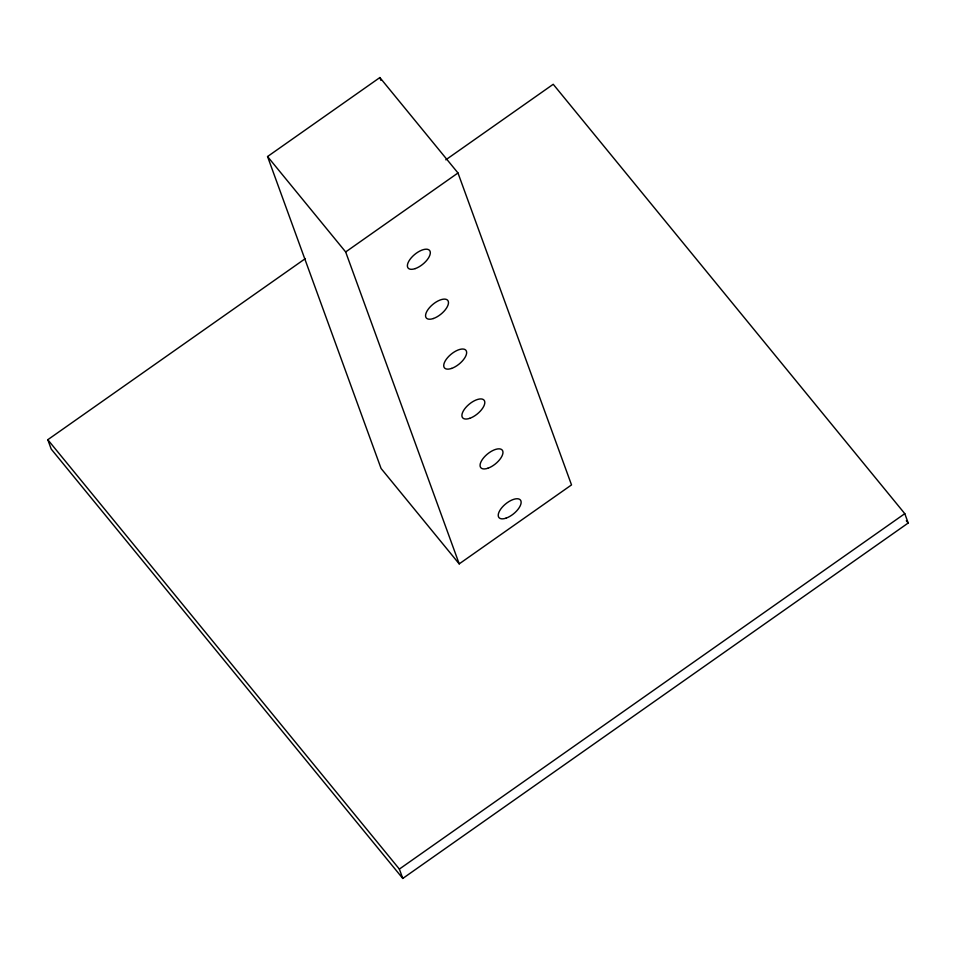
<?xml version="1.0" encoding="UTF-8"?>
<svg xmlns="http://www.w3.org/2000/svg" width="956" height="956" viewBox="0 0 956 956"><rect width="100%" height="100%" fill="white"/><g stroke="black" fill="none" stroke-linecap="round" stroke-linejoin="round"><path stroke-width="1.43" d="M267.549 156.545L379.867 77.556L457.984 172.976L571.521 484.907L459.203 563.885L381.074 468.464L267.549 156.545L345.666 251.954L459.203 563.885M445.795 159.831L553.225 84.283L904.794 513.659L908.2 523.016L402.775 878.445L51.206 449.069L47.8 439.712L305.394 258.562M345.666 251.954L457.984 172.976M402.775 878.445L399.369 869.088L904.794 513.659M906.312 520.709L908.2 523.016M47.8 439.712L399.369 869.088M379.867 77.556L380.882 80.352M506.035 518.152A13.874 6.345 -39.3 0 0 520.912 500.896A13.874 6.345 -39.3 0 0 502.103 507.349A13.874 6.345 -39.3 0 0 506.035 518.152M487.871 468.237A13.874 6.345 -39.3 0 0 502.748 450.993A13.874 6.345 -39.3 0 0 483.939 457.434A13.874 6.345 -39.3 0 0 487.871 468.237M451.543 368.43A13.874 6.345 -39.3 0 0 466.42 351.175A13.874 6.345 -39.3 0 0 447.611 357.616A13.874 6.345 -39.3 0 0 451.543 368.43M469.707 418.334A13.874 6.345 -39.3 0 0 484.584 401.078A13.874 6.345 -39.3 0 0 465.775 407.531A13.874 6.345 -39.3 0 0 469.707 418.334M433.379 318.515A13.874 6.345 -39.3 0 0 448.256 301.271A13.874 6.345 -39.3 0 0 429.435 307.713A13.874 6.345 -39.3 0 0 433.379 318.515M415.203 268.612A13.874 6.345 -39.3 0 0 430.092 251.356A13.874 6.345 -39.3 0 0 411.271 257.797A13.874 6.345 -39.3 0 0 415.203 268.612"/></g></svg>
